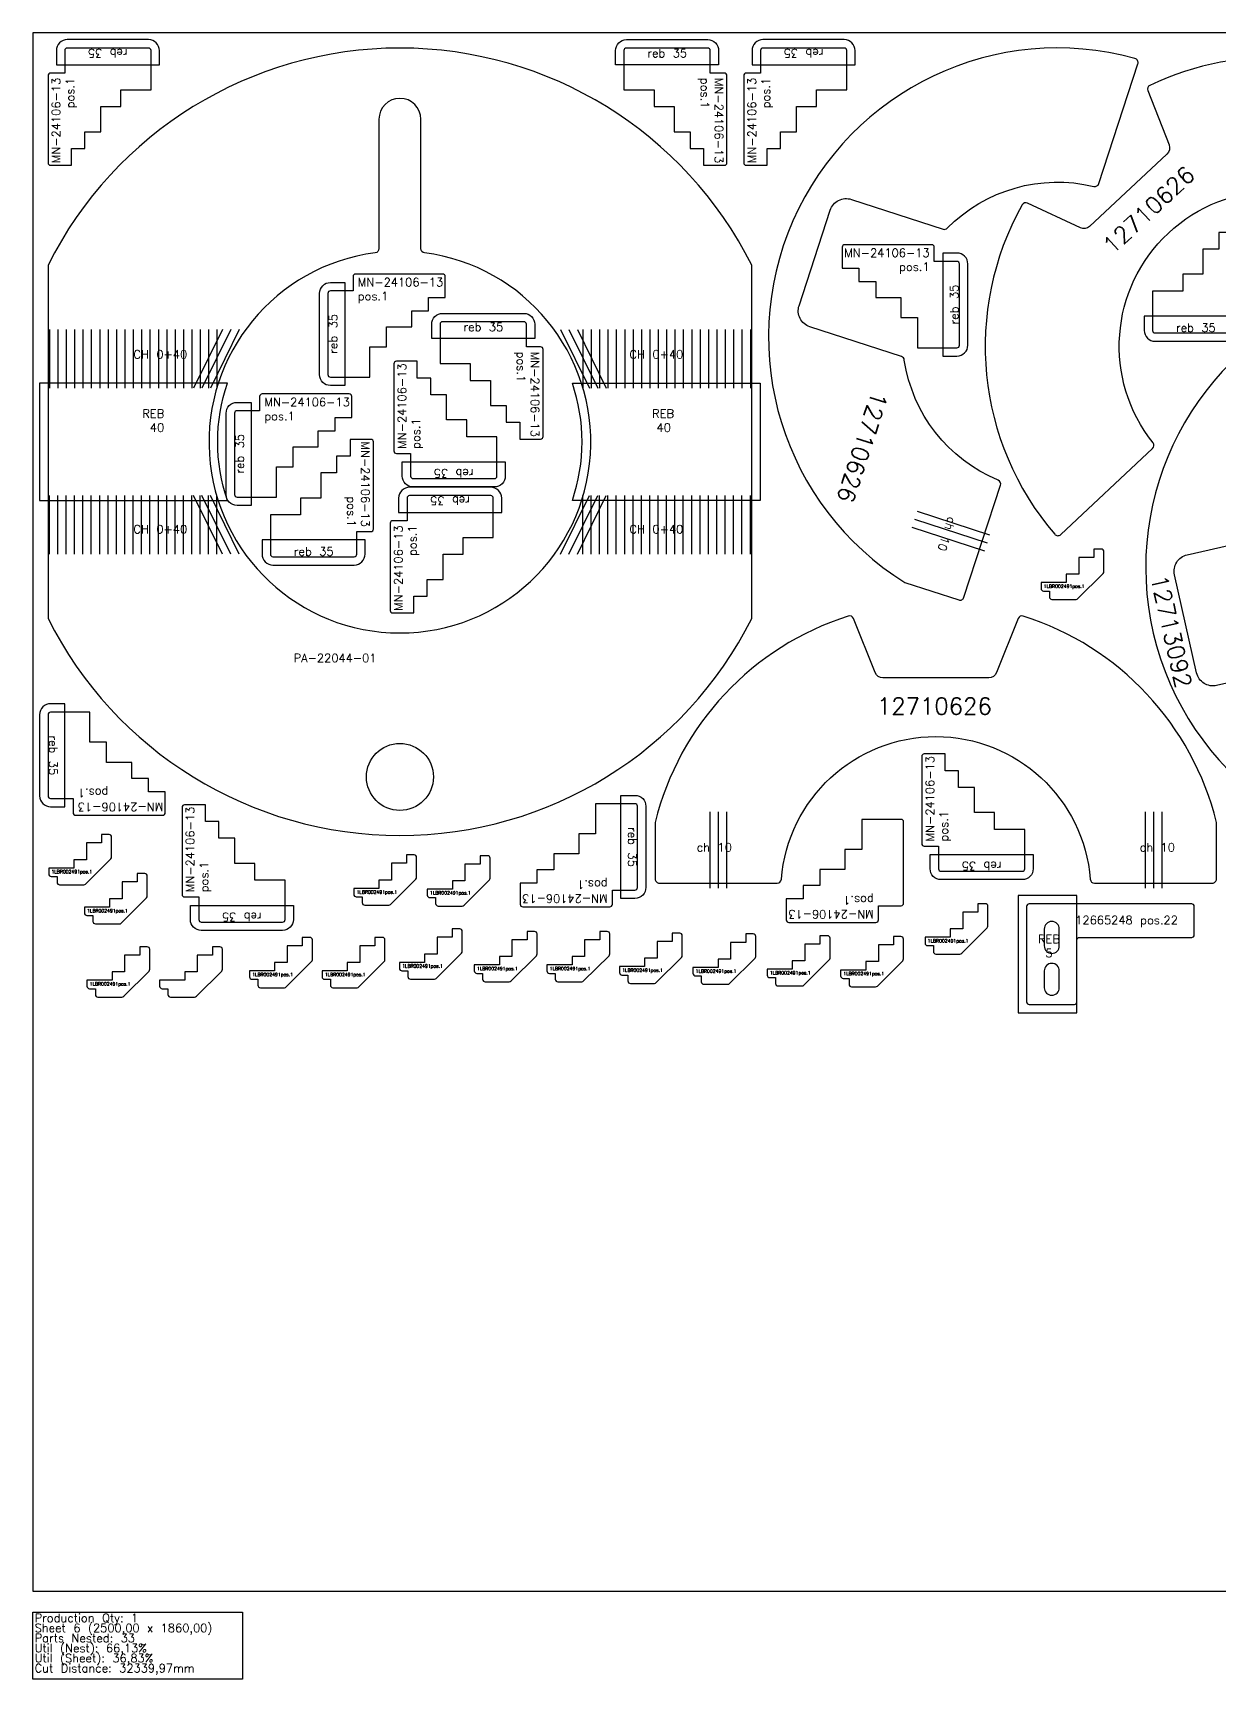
# Model space of a CAD drawing. Header units: millimetres. Extents: x 13125 to 15625, y -105 to 1860.
# Drawn here: x 13125 to 14541, y -105 to 1860 of the extents above; entities that cross this region are included whole.
import ezdxf

# ---------------------------------------------------------------- set-up
doc = ezdxf.new("R2010")
doc.units = ezdxf.units.MM
for name, color, linetype in [('12665248', 7, 'Continuous'), ('12710626', 7, 'Continuous'), ('1LBR002491', 7, 'Continuous'), ('Chanfro', 7, 'Continuous'), ('Des.', 7, 'Continuous'), ('Mn-24106-13', 7, 'Continuous'), ('PA-22044-01', 7, 'Continuous'), ('Rebaixo', 7, 'Continuous'), ('sheet', 24, 'Continuous'), ('Stats', 7, 'Continuous'), ('Texto', 7, 'Continuous')]:
    doc.layers.add(name, color=color, linetype=linetype)
doc.styles.get("Standard").update_dxf_attribs({"font": 'txt.shx'})

msp = doc.modelspace()

# ---------------------------------------------------------------- linework, layer by layer
at = {"layer": '12665248', "linetype": 'Continuous', "lineweight": 25}
for points in [[(14374.1, 780.3), (14508.1, 780.3, 0.414214), (14511.1, 783.3), (14511.1, 817.3, 0.414214), (14508.1, 820.3), (14314.1, 820.3, 0.414214), (14311.1, 817.3), (14311.1, 703.3, 0.414214), (14314.1, 700.3), (14368.1, 700.3, 0.414214), (14371.1, 703.3), (14371.1, 777.3, -0.414214)], [(14350.1, 770.3), (14350.1, 790.3, 1), (14332.1, 790.3), (14332.1, 770.3, 1)], [(14332.1, 740.3), (14332.1, 720.3, 1), (14350.1, 720.3), (14350.1, 740.3, 1)]]:
    msp.add_lwpolyline(points, format="xyb", close=True, dxfattribs=at)
at = {"layer": '12710626', "color": 2}
for points in [[(14052.3, 1509.2, -0.414214), (14039.5, 1534.4), (14076.7, 1648.5, -0.414214), (14101.9, 1661.3), (14211.3, 1625.7, 0.284032), (14216.4, 1626.9, -0.262797), (14391.3, 1676.8, 0.391251), (14397.3, 1680.1), (14443.8, 1823, 0.427199), (14440.4, 1829.4, 0.866553), (14165.8, 1204), (14230, 1183.1, 0.414214), (14236.3, 1186.3), (14279.9, 1320, 0.391251), (14277, 1326.1, -0.262797), (14165.1, 1469.5, 0.284032), (14161.7, 1473.6)], [(14458.2, 1797.4, 0.393259), (14455.7, 1791.1), (14481.1, 1726.3, -0.306916), (14478.6, 1715.4), (14386.3, 1629, -0.306916), (14375.2, 1627.2), (14312.2, 1656.8, 0.393259), (14305.7, 1654.7, 0.314575), (14344.6, 1261.6, 0.427199), (14351.8, 1261.2), (14461.5, 1363.9, 0.391251), (14462, 1370.7, -0.923936), (14731.3, 1622.7, 0.391251), (14738.1, 1622.7), (14840.8, 1718.8, 0.414214), (14841, 1725.8), (14794.9, 1775.1, 0.261175)], [(14018.3, 849.7, -0.923936), (14387.1, 849.7, 0.391251), (14392.1, 845.1), (14532.7, 845.1, 0.414214), (14537.7, 850.1), (14537.7, 917.6, 0.261175), (14307.1, 1163.9, 0.393259), (14301, 1161), (14275.2, 1096.4, -0.306916), (14265.9, 1090.1), (14139.5, 1090.1, -0.306916), (14130.2, 1096.4), (14104.4, 1161, 0.393259), (14098.2, 1163.9, 0.261175), (13867.7, 917.6), (13867.7, 850.1, 0.414214), (13872.7, 845.1), (14013.3, 845.1, 0.391251)]]:
    msp.add_lwpolyline(points, format="xyb", close=True, dxfattribs=at)
at = {"layer": '1LBR002491'}
for points in [[(14373.3, 1213.8), (14358.3, 1213.8), (14358.3, 1203.8), (14328.3, 1203.8), (14328.3, 1196.8, 0.414214), (14331.3, 1193.8), (14338.3, 1193.8), (14338.3, 1186.8, 0.414214), (14341.3, 1183.8), (14370.1, 1183.8, 0.198912), (14372.2, 1184.7), (14402.4, 1214.9, 0.198912), (14403.3, 1217), (14403.3, 1240.8, 0.414214), (14400.3, 1243.8), (14391.3, 1243.8), (14391.3, 1233.8), (14373.3, 1233.8)], [(13188.9, 873.1), (13173.9, 873.1), (13173.9, 863.1), (13143.9, 863.1), (13143.9, 856.1, 0.414214), (13146.9, 853.1), (13153.9, 853.1), (13153.9, 846.1, 0.414214), (13156.9, 843.1), (13185.6, 843.1, 0.198912), (13187.8, 843.9), (13218, 874.2, 0.198912), (13218.9, 876.3), (13218.9, 900.1, 0.414214), (13215.9, 903.1), (13206.9, 903.1), (13206.9, 893.1), (13188.9, 893.1)], [(13553, 848.8), (13538, 848.8), (13538, 838.8), (13508, 838.8), (13508, 831.8, 0.414214), (13511, 828.8), (13518, 828.8), (13518, 821.8, 0.414214), (13521, 818.8), (13549.8, 818.8, 0.198912), (13551.9, 819.7), (13582.1, 849.9, 0.198912), (13583, 852), (13583, 875.8, 0.414214), (13580, 878.8), (13571, 878.8), (13571, 868.8), (13553, 868.8)], [(13640.7, 847.8), (13625.7, 847.8), (13625.7, 837.8), (13595.7, 837.8), (13595.7, 830.8, 0.414214), (13598.7, 827.8), (13605.7, 827.8), (13605.7, 820.8, 0.414214), (13608.7, 817.8), (13637.5, 817.8, 0.198912), (13639.6, 818.7), (13669.8, 848.9, 0.198912), (13670.7, 851), (13670.7, 874.8, 0.414214), (13667.7, 877.8), (13658.7, 877.8), (13658.7, 867.8), (13640.7, 867.8)], [(13231.5, 826.5), (13216.5, 826.5), (13216.5, 816.5), (13186.5, 816.5), (13186.5, 809.5, 0.414214), (13189.5, 806.5), (13196.5, 806.5), (13196.5, 799.5, 0.414214), (13199.5, 796.5), (13228.3, 796.5, 0.198912), (13230.4, 797.3), (13260.6, 827.6, 0.198912), (13261.5, 829.7), (13261.5, 853.5, 0.414214), (13258.5, 856.5), (13249.5, 856.5), (13249.5, 846.5), (13231.5, 846.5)], [(14234.8, 790.5), (14219.8, 790.5), (14219.8, 780.5), (14189.8, 780.5), (14189.8, 773.5, 0.414214), (14192.8, 770.5), (14199.8, 770.5), (14199.8, 763.5, 0.414214), (14202.8, 760.5), (14231.5, 760.5, 0.198912), (14233.7, 761.4), (14263.9, 791.7, 0.198912), (14264.8, 793.8), (14264.8, 817.5, 0.414214), (14261.8, 820.5), (14252.8, 820.5), (14252.8, 810.5), (14234.8, 810.5)], [(13607.5, 760.5), (13592.5, 760.5), (13592.5, 750.5), (13562.5, 750.5), (13562.5, 743.5, 0.414214), (13565.5, 740.5), (13572.5, 740.5), (13572.5, 733.5, 0.414214), (13575.5, 730.5), (13604.2, 730.5, 0.198912), (13606.3, 731.4), (13636.6, 761.6, 0.198912), (13637.5, 763.8), (13637.5, 787.5, 0.414214), (13634.5, 790.5), (13625.5, 790.5), (13625.5, 780.5), (13607.5, 780.5)], [(13696.8, 757.4), (13681.8, 757.4), (13681.8, 747.4), (13651.8, 747.4), (13651.8, 740.4, 0.414214), (13654.8, 737.4), (13661.8, 737.4), (13661.8, 730.4, 0.414214), (13664.8, 727.4), (13693.5, 727.4, 0.198912), (13695.7, 728.3), (13725.9, 758.5, 0.198912), (13726.8, 760.7), (13726.8, 784.4, 0.414214), (13723.8, 787.4), (13714.8, 787.4), (13714.8, 777.4), (13696.8, 777.4)], [(13783.5, 757.4), (13768.5, 757.4), (13768.5, 747.4), (13738.5, 747.4), (13738.5, 740.4, 0.414214), (13741.5, 737.4), (13748.5, 737.4), (13748.5, 730.4, 0.414214), (13751.5, 727.4), (13780.2, 727.4, 0.198912), (13782.3, 728.3), (13812.6, 758.5, 0.198912), (13813.5, 760.7), (13813.5, 784.4, 0.414214), (13810.5, 787.4), (13801.5, 787.4), (13801.5, 777.4), (13783.5, 777.4)], [(13234.5, 739.1), (13219.5, 739.1), (13219.5, 729.1), (13189.5, 729.1), (13189.5, 722.1, 0.414214), (13192.5, 719.1), (13199.5, 719.1), (13199.5, 712.1, 0.414214), (13202.5, 709.1), (13231.3, 709.1, 0.198912), (13233.4, 710), (13263.6, 740.2, 0.198912), (13264.5, 742.3), (13264.5, 766.1, 0.414214), (13261.5, 769.1), (13252.5, 769.1), (13252.5, 759.1), (13234.5, 759.1)], [(13321.2, 739.1), (13306.2, 739.1), (13306.2, 729.1), (13276.2, 729.1), (13276.2, 722.1, 0.414214), (13279.2, 719.1), (13286.2, 719.1), (13286.2, 712.1, 0.414214), (13289.2, 709.1), (13317.9, 709.1, 0.198912), (13320.1, 710), (13350.3, 740.2, 0.198912), (13351.2, 742.3), (13351.2, 766.1, 0.414214), (13348.2, 769.1), (13339.2, 769.1), (13339.2, 759.1), (13321.2, 759.1)], [(13428.5, 750.3), (13413.5, 750.3), (13413.5, 740.3), (13383.5, 740.3), (13383.5, 733.3, 0.414214), (13386.5, 730.3), (13393.5, 730.3), (13393.5, 723.3, 0.414214), (13396.5, 720.3), (13425.2, 720.3, 0.198912), (13427.4, 721.2), (13457.6, 751.5, 0.198912), (13458.5, 753.6), (13458.5, 777.3, 0.414214), (13455.5, 780.3), (13446.5, 780.3), (13446.5, 770.3), (13428.5, 770.3)], [(13515.1, 750.3), (13500.1, 750.3), (13500.1, 740.3), (13470.1, 740.3), (13470.1, 733.3, 0.414214), (13473.1, 730.3), (13480.1, 730.3), (13480.1, 723.3, 0.414214), (13483.1, 720.3), (13511.9, 720.3, 0.198912), (13514, 721.2), (13544.3, 751.5, 0.198912), (13545.1, 753.6), (13545.1, 777.3, 0.414214), (13542.1, 780.3), (13533.1, 780.3), (13533.1, 770.3), (13515.1, 770.3)], [(13870.1, 755.4), (13855.1, 755.4), (13855.1, 745.4), (13825.1, 745.4), (13825.1, 738.4, 0.414214), (13828.1, 735.4), (13835.1, 735.4), (13835.1, 728.4, 0.414214), (13838.1, 725.4), (13866.8, 725.4, 0.198912), (13869, 726.3), (13899.2, 756.5, 0.198912), (13900.1, 758.6), (13900.1, 782.4, 0.414214), (13897.1, 785.4), (13888.1, 785.4), (13888.1, 775.4), (13870.1, 775.4)], [(13957.8, 754.4), (13942.8, 754.4), (13942.8, 744.4), (13912.8, 744.4), (13912.8, 737.4, 0.414214), (13915.8, 734.4), (13922.8, 734.4), (13922.8, 727.4, 0.414214), (13925.8, 724.4), (13954.5, 724.4, 0.198912), (13956.6, 725.3), (13986.9, 755.5, 0.198912), (13987.8, 757.6), (13987.8, 781.4, 0.414214), (13984.8, 784.4), (13975.8, 784.4), (13975.8, 774.4), (13957.8, 774.4)], [(14046.4, 752.4), (14031.4, 752.4), (14031.4, 742.4), (14001.4, 742.4), (14001.4, 735.4, 0.414214), (14004.4, 732.4), (14011.4, 732.4), (14011.4, 725.4, 0.414214), (14014.4, 722.4), (14043.2, 722.4, 0.198912), (14045.3, 723.2), (14075.5, 753.5, 0.198912), (14076.4, 755.6), (14076.4, 779.4, 0.414214), (14073.4, 782.4), (14064.4, 782.4), (14064.4, 772.4), (14046.4, 772.4)], [(14134.1, 751.4), (14119.1, 751.4), (14119.1, 741.4), (14089.1, 741.4), (14089.1, 734.4, 0.414214), (14092.1, 731.4), (14099.1, 731.4), (14099.1, 724.4, 0.414214), (14102.1, 721.4), (14130.8, 721.4, 0.198912), (14133, 722.2), (14163.2, 752.5, 0.198912), (14164.1, 754.6), (14164.1, 778.4, 0.414214), (14161.1, 781.4), (14152.1, 781.4), (14152.1, 771.4), (14134.1, 771.4)]]:
    msp.add_lwpolyline(points, format="xyb", close=True, dxfattribs=at)
at = {"layer": 'Chanfro', "color": 1}
for p, q in [((13144.7, 1505.9), (13144.7, 1435.9)), ((13154.7, 1505.9), (13154.7, 1435.9)), ((13164.7, 1505.9), (13164.7, 1435.9)), ((13174.7, 1505.9), (13174.7, 1435.9)), ((13184.7, 1505.9), (13184.7, 1435.9)), ((13194.7, 1505.9), (13194.7, 1435.9)), ((13204.7, 1505.9), (13204.7, 1435.9)), ((13214.7, 1505.9), (13214.7, 1435.9)), ((13224.7, 1505.9), (13224.7, 1435.9)), ((13234.7, 1505.9), (13234.7, 1435.9)), ((13244.7, 1505.9), (13244.7, 1435.9)), ((13254.7, 1505.9), (13254.7, 1435.9)), ((13264.7, 1505.9), (13264.7, 1435.9)), ((13274.7, 1505.9), (13274.7, 1435.9)), ((13284.7, 1505.9), (13284.7, 1435.9)), ((13294.7, 1505.9), (13294.7, 1435.9)), ((13304.7, 1505.9), (13304.7, 1435.9)), ((13314.7, 1505.9), (13314.7, 1435.9)), ((13351.2, 1505.9), (13316.8, 1435.9)), ((13324.7, 1505.9), (13324.7, 1435.9)), ((13361.2, 1505.9), (13326.8, 1435.9)), ((13334.7, 1505.9), (13334.7, 1435.9)), ((13371.2, 1505.9), (13336.8, 1435.9)), ((13344.7, 1505.9), (13344.7, 1435.9)), ((13754.8, 1505.9), (13789.2, 1435.9)), ((13764.8, 1505.9), (13799.2, 1435.9)), ((13774.8, 1505.9), (13809.2, 1435.9)), ((13781.3, 1505.9), (13781.3, 1435.9)), ((13791.3, 1505.9), (13791.3, 1435.9)), ((13801.3, 1505.9), (13801.3, 1435.9)), ((13811.3, 1505.9), (13811.3, 1435.9)), ((13821.3, 1505.9), (13821.3, 1435.9)), ((13831.3, 1505.9), (13831.3, 1435.9)), ((13841.3, 1505.9), (13841.3, 1435.9)), ((13851.3, 1505.9), (13851.3, 1435.9)), ((13861.3, 1505.9), (13861.3, 1435.9)), ((13871.3, 1505.9), (13871.3, 1435.9)), ((13881.3, 1505.9), (13881.3, 1435.9)), ((13891.3, 1505.9), (13891.3, 1435.9)), ((13901.3, 1505.9), (13901.3, 1435.9)), ((13911.3, 1505.9), (13911.3, 1435.9)), ((13921.3, 1505.9), (13921.3, 1435.9)), ((13931.3, 1505.9), (13931.3, 1435.9)), ((13941.3, 1505.9), (13941.3, 1435.9)), ((13951.3, 1505.9), (13951.3, 1435.9)), ((13961.3, 1505.9), (13961.3, 1435.9)), ((13971.3, 1505.9), (13971.3, 1435.9)), ((13981.3, 1505.9), (13981.3, 1435.9)), ((13144.7, 1237.9), (13144.7, 1307.9)), ((13154.7, 1237.9), (13154.7, 1307.9)), ((13164.7, 1237.9), (13164.7, 1307.9)), ((13174.7, 1237.9), (13174.7, 1307.9)), ((13184.7, 1237.9), (13184.7, 1307.9)), ((13194.7, 1237.9), (13194.7, 1307.9)), ((13204.7, 1237.9), (13204.7, 1307.9)), ((13214.7, 1237.9), (13214.7, 1307.9)), ((13224.7, 1237.9), (13224.7, 1307.9)), ((13234.7, 1237.9), (13234.7, 1307.9)), ((13244.7, 1237.9), (13244.7, 1307.9)), ((13254.7, 1237.9), (13254.7, 1307.9)), ((13264.7, 1237.9), (13264.7, 1307.9)), ((13274.7, 1237.9), (13274.7, 1307.9)), ((13284.7, 1237.9), (13284.7, 1307.9)), ((13294.7, 1237.9), (13294.7, 1307.9)), ((13304.7, 1237.9), (13304.7, 1307.9)), ((13314.7, 1237.9), (13314.7, 1307.9)), ((13351.2, 1237.9), (13316.8, 1307.9)), ((13324.7, 1237.9), (13324.7, 1307.9)), ((13361.2, 1237.9), (13326.8, 1307.9)), ((13334.7, 1237.9), (13334.7, 1307.9)), ((13371.2, 1237.9), (13336.8, 1307.9)), ((13344.7, 1237.9), (13344.7, 1307.9)), ((13754.8, 1237.9), (13789.2, 1307.9)), ((13764.8, 1237.9), (13799.2, 1307.9)), ((13774.8, 1237.9), (13809.2, 1307.9)), ((13781.3, 1237.9), (13781.3, 1307.9)), ((13791.3, 1237.9), (13791.3, 1307.9)), ((13801.3, 1237.9), (13801.3, 1307.9)), ((13811.3, 1237.9), (13811.3, 1307.9)), ((13821.3, 1237.9), (13821.3, 1307.9)), ((13831.3, 1237.9), (13831.3, 1307.9)), ((13841.3, 1237.9), (13841.3, 1307.9)), ((13851.3, 1237.9), (13851.3, 1307.9)), ((13861.3, 1237.9), (13861.3, 1307.9)), ((13871.3, 1237.9), (13871.3, 1307.9)), ((13881.3, 1237.9), (13881.3, 1307.9)), ((13891.3, 1237.9), (13891.3, 1307.9)), ((13901.3, 1237.9), (13901.3, 1307.9)), ((13911.3, 1237.9), (13911.3, 1307.9)), ((13921.3, 1237.9), (13921.3, 1307.9)), ((13931.3, 1237.9), (13931.3, 1307.9)), ((13941.3, 1237.9), (13941.3, 1307.9)), ((13951.3, 1237.9), (13951.3, 1307.9)), ((13961.3, 1237.9), (13961.3, 1307.9)), ((13971.3, 1237.9), (13971.3, 1307.9)), ((13981.3, 1237.9), (13981.3, 1307.9))]:
    msp.add_line(p, q, dxfattribs=at)
at = {"layer": 'Chanfro', "color": 2}
for p, q in [((14177.3, 1279.5), (14263.8, 1251.3)), ((14180.4, 1289), (14266.9, 1260.8)), ((14174.2, 1270), (14260.7, 1241.8)), ((13933, 930.1), (13933, 839.1)), ((13943, 930.1), (13943, 839.1)), ((13953, 930.1), (13953, 839.1)), ((14452.4, 930.1), (14452.4, 839.1)), ((14462.4, 930.1), (14462.4, 839.1)), ((14472.4, 930.1), (14472.4, 839.1))]:
    msp.add_line(p, q, dxfattribs=at)
at = {"layer": 'Des.', "color": 2}
msp.add_lwpolyline([(14487.6, 1213.1, -0.414214), (14502.7, 1237), (14618, 1263.1, -0.267247), (14743.4, 1398.5, 0.391251), (14746.8, 1404.3), (14715.8, 1541.5, 0.414214), (14709.8, 1545.2), (14644, 1530.4, 0.866553), (14859.4, 882.2, 0.427199), (14863.4, 888.3), (14830.3, 1034.8, 0.391251), (14824.7, 1038.7, -0.267247), (14653.2, 1107), (14537.9, 1081, -0.414214), (14514, 1096.1)], format="xyb", close=True, dxfattribs=at)
at = {"layer": 'Mn-24106-13', "color": 4}
for points in [[(13146, 1702), (13171, 1702), (13171, 1722), (13187, 1722), (13187, 1742), (13206, 1742), (13206, 1772), (13230, 1772), (13230, 1792), (13266, 1792), (13266, 1839, 0.414214), (13263, 1842), (13166, 1842, 0.414214), (13163, 1839), (13163, 1812), (13146, 1812, 0.414214), (13143, 1809), (13143, 1705, 0.414214)], [(13976.4, 1702), (14001.4, 1702), (14001.4, 1722), (14017.4, 1722), (14017.4, 1742), (14036.4, 1742), (14036.4, 1772), (14060.4, 1772), (14060.4, 1792), (14096.4, 1792), (14096.4, 1839, 0.414214), (14093.4, 1842), (13996.4, 1842, 0.414214), (13993.4, 1839), (13993.4, 1812), (13976.4, 1812, 0.414214), (13973.4, 1809), (13973.4, 1705, 0.414214)], [(14581.4, 1641.9), (14556.4, 1641.9), (14556.4, 1621.9), (14540.4, 1621.9), (14540.4, 1601.9), (14521.4, 1601.9), (14521.4, 1571.9), (14497.4, 1571.9), (14497.4, 1551.9), (14461.4, 1551.9), (14461.4, 1504.9, 0.414214), (14464.4, 1501.9), (14561.4, 1501.9, 0.414214), (14564.4, 1504.9), (14564.4, 1531.9), (14581.4, 1531.9, 0.414214), (14584.4, 1534.9), (14584.4, 1638.9, 0.414214)], [(14090.9, 1604.2), (14090.9, 1579.2), (14110.9, 1579.2), (14110.9, 1563.2), (14130.9, 1563.2), (14130.9, 1544.2), (14160.9, 1544.2), (14160.9, 1520.2), (14180.9, 1520.2), (14180.9, 1484.2), (14227.9, 1484.2, 0.414214), (14230.9, 1487.2), (14230.9, 1584.2, 0.414214), (14227.9, 1587.2), (14200.9, 1587.2), (14200.9, 1604.2, 0.414214), (14197.9, 1607.2), (14093.9, 1607.2, 0.414214)], [(13528.5, 1374.8), (13503.5, 1374.8), (13503.5, 1354.8), (13487.5, 1354.8), (13487.5, 1334.8), (13468.5, 1334.8), (13468.5, 1304.8), (13444.5, 1304.8), (13444.5, 1284.8), (13408.5, 1284.8), (13408.5, 1237.8, 0.414214), (13411.5, 1234.8), (13508.5, 1234.8, 0.414214), (13511.5, 1237.8), (13511.5, 1264.8), (13528.5, 1264.8, 0.414214), (13531.5, 1267.8), (13531.5, 1371.8, 0.414214)], [(13554.5, 1167.7), (13579.5, 1167.7), (13579.5, 1187.7), (13595.5, 1187.7), (13595.5, 1207.7), (13614.5, 1207.7), (13614.5, 1237.7), (13638.5, 1237.7), (13638.5, 1257.7), (13674.5, 1257.7), (13674.5, 1304.7, 0.414214), (13671.5, 1307.7), (13574.5, 1307.7, 0.414214), (13571.5, 1304.7), (13571.5, 1277.7), (13554.5, 1277.7, 0.414214), (13551.5, 1274.7), (13551.5, 1170.7, 0.414214)], [(13283, 929.2), (13283, 954.2), (13263, 954.2), (13263, 970.2), (13243, 970.2), (13243, 989.2), (13213, 989.2), (13213, 1013.2), (13193, 1013.2), (13193, 1049.2), (13146, 1049.2, 0.414214), (13143, 1046.2), (13143, 949.2, 0.414214), (13146, 946.2), (13173, 946.2), (13173, 929.2, 0.414214), (13176, 926.2), (13280, 926.2, 0.414214)]]:
    msp.add_lwpolyline(points, format="xyb", close=True, dxfattribs=at)
at = {"layer": 'Mn-24106-13', "color": 6}
for points in [[(13950.4, 1702, 0.414214), (13953.4, 1705), (13953.4, 1809, 0.414214), (13950.4, 1812), (13933.4, 1812), (13933.4, 1839, 0.414214), (13930.4, 1842), (13833.4, 1842, 0.414214), (13830.4, 1839), (13830.4, 1792), (13866.4, 1792), (13866.4, 1772), (13890.4, 1772), (13890.4, 1742), (13909.4, 1742), (13909.4, 1722), (13925.4, 1722), (13925.4, 1702)], [(13617.1, 1569.1, 0.414214), (13614.1, 1572.1), (13510.1, 1572.1, 0.414214), (13507.1, 1569.1), (13507.1, 1552.1), (13480.1, 1552.1, 0.414214), (13477.1, 1549.1), (13477.1, 1452.1, 0.414214), (13480.1, 1449.1), (13527.1, 1449.1), (13527.1, 1485.1), (13547.1, 1485.1), (13547.1, 1509.1), (13577.1, 1509.1), (13577.1, 1528.1), (13597.1, 1528.1), (13597.1, 1544.1), (13617.1, 1544.1)], [(13731, 1375.2, 0.414214), (13734, 1378.2), (13734, 1482.2, 0.414214), (13731, 1485.2), (13714, 1485.2), (13714, 1512.2, 0.414214), (13711, 1515.2), (13614, 1515.2, 0.414214), (13611, 1512.2), (13611, 1465.2), (13647, 1465.2), (13647, 1445.2), (13671, 1445.2), (13671, 1415.2), (13690, 1415.2), (13690, 1395.2), (13706, 1395.2), (13706, 1375.2)], [(13558.8, 1468, 0.414214), (13555.8, 1465), (13555.8, 1361, 0.414214), (13558.8, 1358), (13575.8, 1358), (13575.8, 1331, 0.414214), (13578.8, 1328), (13675.8, 1328, 0.414214), (13678.8, 1331), (13678.8, 1378), (13642.8, 1378), (13642.8, 1398), (13618.8, 1398), (13618.8, 1428), (13599.8, 1428), (13599.8, 1448), (13583.8, 1448), (13583.8, 1468)], [(13505.6, 1426, 0.414214), (13502.6, 1429), (13398.6, 1429, 0.414214), (13395.6, 1426), (13395.6, 1409), (13368.6, 1409, 0.414214), (13365.6, 1406), (13365.6, 1309, 0.414214), (13368.6, 1306), (13415.6, 1306), (13415.6, 1342), (13435.6, 1342), (13435.6, 1366), (13465.6, 1366), (13465.6, 1385), (13485.6, 1385), (13485.6, 1401), (13505.6, 1401)], [(14188.9, 999.3, 0.414214), (14185.9, 996.3), (14185.9, 892.3, 0.414214), (14188.9, 889.3), (14205.9, 889.3), (14205.9, 862.3, 0.414214), (14208.9, 859.3), (14305.9, 859.3, 0.414214), (14308.9, 862.3), (14308.9, 909.3), (14272.9, 909.3), (14272.9, 929.3), (14248.9, 929.3), (14248.9, 959.3), (14229.9, 959.3), (14229.9, 979.3), (14213.9, 979.3), (14213.9, 999.3)], [(13306, 938.6, 0.414214), (13303, 935.6), (13303, 831.6, 0.414214), (13306, 828.6), (13323, 828.6), (13323, 801.6, 0.414214), (13326, 798.6), (13423, 798.6, 0.414214), (13426, 801.6), (13426, 848.6), (13390, 848.6), (13390, 868.6), (13366, 868.6), (13366, 898.6), (13347, 898.6), (13347, 918.6), (13331, 918.6), (13331, 938.6)], [(13706.6, 819.9, 0.414214), (13709.6, 816.9), (13813.6, 816.9, 0.414214), (13816.6, 819.9), (13816.6, 836.9), (13843.6, 836.9, 0.414214), (13846.6, 839.9), (13846.6, 936.9, 0.414214), (13843.6, 939.9), (13796.6, 939.9), (13796.6, 903.9), (13776.6, 903.9), (13776.6, 879.9), (13746.6, 879.9), (13746.6, 860.9), (13726.6, 860.9), (13726.6, 844.9), (13706.6, 844.9)], [(14024.2, 801.2, 0.414214), (14027.2, 798.2), (14131.2, 798.2, 0.414214), (14134.2, 801.2), (14134.2, 818.2), (14161.2, 818.2, 0.414214), (14164.2, 821.2), (14164.2, 918.2, 0.414214), (14161.2, 921.2), (14114.2, 921.2), (14114.2, 885.2), (14094.2, 885.2), (14094.2, 861.2), (14064.2, 861.2), (14064.2, 842.2), (14044.2, 842.2), (14044.2, 826.2), (14024.2, 826.2)]]:
    msp.add_lwpolyline(points, format="xyb", close=True, dxfattribs=at)
at = {"layer": 'PA-22044-01', "color": 1}
for points in [[(13143, 1161, 0.616785), (13983, 1161), (13983, 1582.9, 0.616785), (13143, 1582.9)], [(13592.4, 1597.5, -0.376803), (13588, 1602.5), (13588, 1756.9, 0.999995), (13538, 1756.9), (13538, 1602.5, -0.376803), (13533.6, 1597.5, 15.435213)]]:
    msp.add_lwpolyline(points, format="xyb", close=True, dxfattribs=at)
msp.add_circle((13563, 971.9), 40, dxfattribs=at)
at = {"layer": 'Rebaixo', "color": 4}
for points in [[(13276, 1822), (13276, 1839, 0.414214), (13263, 1852), (13166, 1852, 0.414214), (13153, 1839), (13153, 1822)], [(14106.4, 1822), (14106.4, 1839, 0.414214), (14093.4, 1852), (13996.4, 1852, 0.414214), (13983.4, 1839), (13983.4, 1822)], [(14210.9, 1474.2), (14227.9, 1474.2, 0.414214), (14240.9, 1487.2), (14240.9, 1584.2, 0.414214), (14227.9, 1597.2), (14210.9, 1597.2)], [(14451.4, 1521.9), (14451.4, 1504.9, 0.414214), (14464.4, 1491.9), (14561.4, 1491.9, 0.414214), (14574.4, 1504.9), (14574.4, 1521.9)], [(13684.5, 1287.7), (13684.5, 1304.7, 0.414214), (13671.5, 1317.7), (13574.5, 1317.7, 0.414214), (13561.5, 1304.7), (13561.5, 1287.7)], [(13398.5, 1254.8), (13398.5, 1237.8, 0.414214), (13411.5, 1224.8), (13508.5, 1224.8, 0.414214), (13521.5, 1237.8), (13521.5, 1254.8)], [(13163, 1059.2), (13146, 1059.2, 0.414214), (13133, 1046.2), (13133, 949.2, 0.414214), (13146, 936.2), (13163, 936.2)]]:
    msp.add_lwpolyline(points, format="xyb", close=True, dxfattribs=at)
at = {"layer": 'Rebaixo', "color": 6}
for points in [[(13820.4, 1822), (13820.4, 1839, -0.414214), (13833.4, 1852), (13930.4, 1852, -0.414214), (13943.4, 1839), (13943.4, 1822)], [(13497.1, 1439.1), (13480.1, 1439.1, -0.414214), (13467.1, 1452.1), (13467.1, 1549.1, -0.414214), (13480.1, 1562.1), (13497.1, 1562.1)], [(13601, 1495.2), (13601, 1512.2, -0.414214), (13614, 1525.2), (13711, 1525.2, -0.414214), (13724, 1512.2), (13724, 1495.2)], [(13385.6, 1296), (13368.6, 1296, -0.414214), (13355.6, 1309), (13355.6, 1406, -0.414214), (13368.6, 1419), (13385.6, 1419)], [(13688.8, 1348), (13688.8, 1331, -0.414214), (13675.8, 1318), (13578.8, 1318, -0.414214), (13565.8, 1331), (13565.8, 1348)], [(13826.6, 949.9), (13843.6, 949.9, -0.414214), (13856.6, 936.9), (13856.6, 839.9, -0.414214), (13843.6, 826.9), (13826.6, 826.9)], [(14318.9, 879.3), (14318.9, 862.3, -0.414214), (14305.9, 849.3), (14208.9, 849.3, -0.414214), (14195.9, 862.3), (14195.9, 879.3)], [(13436, 818.6), (13436, 801.6, -0.414214), (13423, 788.6), (13326, 788.6, -0.414214), (13313, 801.6), (13313, 818.6)]]:
    msp.add_lwpolyline(points, format="xyb", close=True, dxfattribs=at)
at = {"layer": 'Rebaixo', "color": 1}
for points in [[(13133, 1301.9), (13357.1, 1301.9, -0.165317), (13357.1, 1441.9), (13133, 1441.9)], [(13993, 1301.9), (13768.9, 1301.9, 0.165317), (13768.9, 1441.9), (13993, 1441.9)]]:
    msp.add_lwpolyline(points, format="xyb", close=True, dxfattribs=at)
at = {"layer": 'Rebaixo', "linetype": 'Continuous', "lineweight": 25}
msp.add_lwpolyline([(14371.1, 830.3), (14301.1, 830.3), (14301.1, 690.3), (14371.1, 690.3)], close=True, dxfattribs=at)
at = {"layer": 'sheet', "color": 7}
msp.add_lwpolyline([(13125, 0), (15625, 0), (15625, 1860), (13125, 1860)], close=True, dxfattribs=at)
at = {"layer": 'Stats', "color": 151}
msp.add_lwpolyline([(13125, -25), (13375, -25), (13375, -105), (13125, -105), (13125, -25)], close=True, dxfattribs=at)

# ---------------------------------------------------------------- texts
at = {"layer": 'Chanfro', "color": 1, "char_height": 10}
for s, insert, attachment_point in [('CH 0+40', (13309.1, 1481.3), 3), ('{\\W2.265903; }CH 0+40', (13816.9, 1481.3), 1), ('CH 0+40', (13309.1, 1262.6), 9), ('{\\W2.265903; }CH 0+40', (13816.9, 1262.6), 7)]:
    msp.add_mtext_dynamic_manual_height_columns(s, width=108.651, gutter_width=12.5, heights=[0], dxfattribs=dict(at, insert=insert, attachment_point=attachment_point))
at = {"layer": 'Chanfro', "color": 2, "insert": (14217.7, 1283.3), "char_height": 10, "width": 80.547, "attachment_point": 7, "rotation": 251.9463}
msp.add_mtext('ch 10', dxfattribs=at)
at = {"layer": 'Chanfro', "color": 2, "char_height": 10, "width": 80.547}
for insert, attachment_point in [((13959.2, 892.9), 3), ((14446.2, 892.9), 1)]:
    msp.add_mtext('ch 10', dxfattribs=dict(at, insert=insert, attachment_point=attachment_point))
at = {"layer": 'Rebaixo', "color": 4, "char_height": 10, "attachment_point": 7}
for insert, rotation in [((13238.1, 1840.8), 180), ((14068.6, 1840.8), 180), ((14229.7, 1512), 90), ((13646.6, 1306.5), 180), ((13144.2, 1021.4), 270)]:
    msp.add_mtext_dynamic_manual_height_columns('reb 35', width=70.921, gutter_width=12.5, heights=[0], dxfattribs=dict(at, insert=insert, rotation=rotation))
at = {"layer": 'Rebaixo', "color": 6, "char_height": 10, "attachment_point": 1}
for insert in [(13858.3, 1840.8), (13638.9, 1514)]:
    msp.add_mtext_dynamic_manual_height_columns('reb 35', width=70.921, gutter_width=12.5, heights=[0], dxfattribs=dict(at, insert=insert))
for insert, rotation in [((13478.3, 1477), 90), ((13366.8, 1333.8), 90), ((13650.9, 1329.2), 180), ((13845.4, 912), 270), ((14281.1, 860.5), 180), ((13398.1, 799.8), 180)]:
    msp.add_mtext_dynamic_manual_height_columns('reb 35', width=70.921, gutter_width=12.5, heights=[0], dxfattribs=dict(at, insert=insert, rotation=rotation))
at = {"layer": 'Rebaixo', "color": 4, "char_height": 10, "attachment_point": 7}
for insert in [(14489.3, 1503.1), (13436.4, 1236)]:
    msp.add_mtext_dynamic_manual_height_columns('reb 35', width=70.921, gutter_width=12.5, heights=[0], dxfattribs=dict(at, insert=insert))
at = {"layer": 'Rebaixo', "color": 1, "char_height": 10}
for s, insert, attachment_point in [('REB\\P40', (13281.7, 1410.6), 3), ('{\\W2.227035; }REB\\P{\\W2.810369; }40', (13844.3, 1410.6), 1)]:
    msp.add_mtext_dynamic_manual_height_columns(s, width=71.207, gutter_width=12.5, heights=[0], dxfattribs=dict(at, insert=insert, attachment_point=attachment_point))
at = {"layer": 'Rebaixo', "insert": (14317.9, 783.3), "char_height": 10, "attachment_point": 1}
msp.add_mtext_dynamic_manual_height_columns('{\\W0.756372; }REB\\P{\\W1.756372; }5', width=41.794, gutter_width=12.5, heights=[0], dxfattribs=at)
at = {"layer": 'Stats', "color": 60}
for s, p in [('Sheet 6 (2500,00 x 1860,00)', (13127, -49)), ('Production Qty: 1', (13127, -37)), ('Parts Nested: 33', (13127, -61)), ('Util (Nest): 66,13%', (13127, -73)), ('Util (Sheet): 36,83%', (13127, -85)), ('Cut Distance: 32339,97mm', (13127, -97))]:
    msp.add_text(s, height=10, dxfattribs=at).set_placement(p)
at = {"layer": 'Texto', "color": 4, "char_height": 10, "width": 98.911, "attachment_point": 3}
for insert, rotation in [((13147.6, 1806.4), 90), ((13978.1, 1806.4), 90), ((13526.9, 1270.4), 270), ((13556.2, 1272.1), 90), ((13178.6, 930.9), 180)]:
    msp.add_mtext('MN-24106-13 pos.1', dxfattribs=dict(at, insert=insert, rotation=rotation))
at = {"layer": 'Texto', "color": 6, "char_height": 10, "width": 98.911, "attachment_point": 1}
for insert, rotation in [((13948.8, 1806.4), 270), ((13729.4, 1479.6), 270), ((13560.4, 1363.5), 90), ((14190.6, 894.8), 90), ((13307.6, 834.2), 90), ((13811, 821.5), 180), ((14128.6, 802.9), 180)]:
    msp.add_mtext('MN-24106-13 pos.1', dxfattribs=dict(at, insert=insert, rotation=rotation))
at = {"layer": 'Texto', "color": 2, "char_height": 20}
for s, insert, width, attachment_point, rotation in [('12710626', (14500, 1702.9), 303.118, 3, 43.1004), ('12710626', (14145.8, 1427.7), 303.118, 1, 251.9463), ('12713092', (14478.5, 1214.8), 312.463, 1, 282.7292)]:
    msp.add_mtext(s, dxfattribs=dict(at, insert=insert, width=width, attachment_point=attachment_point, rotation=rotation))
at = {"layer": 'Texto', "color": 4, "insert": (14195.3, 1602.5), "char_height": 10, "width": 98.911, "attachment_point": 3}
msp.add_mtext('MN-24106-13 pos.1', dxfattribs=at)
at = {"layer": 'Texto', "color": 6, "char_height": 10, "width": 98.911, "attachment_point": 1}
for insert in [(13512.7, 1567.5), (13401.2, 1424.3)]:
    msp.add_mtext('MN-24106-13 pos.1', dxfattribs=dict(at, insert=insert))
at = {"layer": 'Texto', "attachment_point": 1}
for s, width, insert, char_height in [('1LBR002491pos.1', 110.274, (14331.5, 1201.5), 4), ('1LBR002491pos.1', 110.274, (13147.1, 860.8), 4), ('1LBR002491pos.1', 110.274, (13511.2, 836.5), 4), ('1LBR002491pos.1', 110.274, (13598.9, 835.5), 4), ('1LBR002491pos.1', 110.274, (13189.7, 814.2), 4), ('{\\W0.971502; }12665248 pos.22', 156.097, (14360.5, 806), 10), ('1LBR002491pos.1', 110.274, (14193, 778.2), 4), ('1LBR002491pos.1', 110.274, (13565.7, 748.2), 4), ('1LBR002491pos.1', 110.274, (13386.7, 738), 4), ('1LBR002491pos.1', 110.274, (13473.4, 738), 4), ('1LBR002491pos.1', 110.274, (13655, 745.1), 4), ('1LBR002491pos.1', 110.274, (13741.7, 745.1), 4), ('1LBR002491pos.1', 110.274, (13828.3, 743.1), 4), ('1LBR002491pos.1', 110.274, (13916, 742.1), 4), ('1LBR002491pos.1', 110.274, (14004.6, 740.1), 4), ('1LBR002491pos.1', 110.274, (14092.3, 739.1), 4), ('1LBR002491pos.1', 110.274, (13192.7, 726.8), 4)]:
    msp.add_mtext_dynamic_manual_height_columns(s, width=width, gutter_width=12.5, heights=[0], dxfattribs=dict(at, insert=insert, char_height=char_height))
at = {"layer": 'Texto', "color": 1, "insert": (13436.1, 1118.8), "char_height": 10, "width": 262.375, "attachment_point": 1}
msp.add_mtext('{\\W7.88786;   }PA-22044-01', dxfattribs=at)
at = {"layer": 'Texto', "color": 2, "insert": (14132.4, 1066.4), "char_height": 20, "width": 303.118, "attachment_point": 1}
msp.add_mtext('12710626', dxfattribs=at)

doc.saveas('drawing.dxf')
